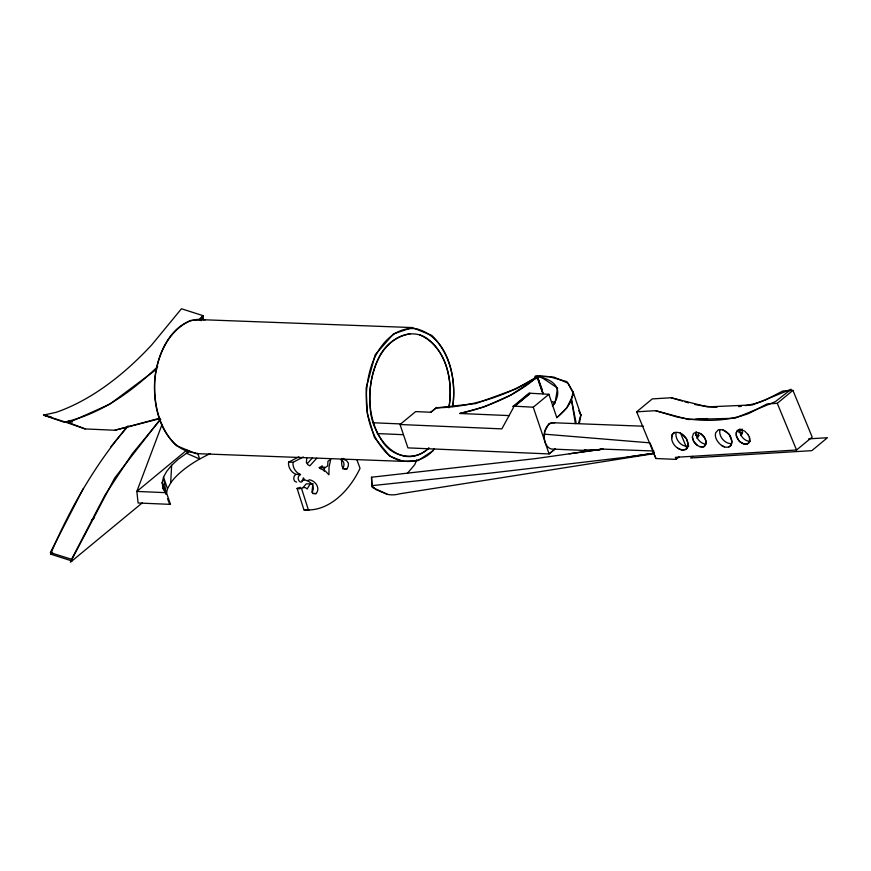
<?xml version="1.0" encoding="UTF-8"?>
<svg xmlns="http://www.w3.org/2000/svg" width="871" height="871" viewBox="0 0 871 871"><rect width="100%" height="100%" fill="white"/><g stroke="black" fill="none" stroke-linecap="round" stroke-linejoin="round"><path stroke-width="1.31" d="M602.013 449.251L587.544 450.579L551.539 449.033A13.359 8.754 -87.5 0 1 545.115 442.25C543.036 435.369 544.462 425.941 551.593 422.685L643.451 426.224M748.298 434.901L744.727 431.101L740.502 429.534L737.563 430.307L736.322 432.778L736.3 436.001L739.446 441.445L744.487 444.275L747.351 444.047L749.637 441.499L749.387 437.198L747.96 434.455M298.873 456.84L288.562 462.142C287.963 467.335 291.208 472.441 296.042 474.368L300.517 474.521C294.213 477.776 302.509 487.684 303.304 477.874C304.404 479.932 307.474 482.088 309.401 479.769C315.454 480.759 320.691 488.196 316.086 493.628L312.983 493.389A3.201 2.123 -88 0 1 312.025 491.919L312.831 483.808L309.782 484.581L307.158 489.023C304.197 485.06 300.713 490.264 297.076 488.391L303.914 509.775L309.205 509.84M303.348 456.992L293.037 462.294C292.438 467.487 295.683 472.594 300.517 474.521M324.23 471.255L324.535 467.106M544.277 438.32L544.571 431.613L548.991 423.546L551.67 423.252M171.641 465.31L166.709 471.32L163.541 477.101L162.224 482.501L166.176 494.173L167.493 488.773L170.662 483.002L171.641 465.31L178.239 459.213L189.443 451.232M452.887 405.908C456.556 377.219 448.5 338.002 417.002 328.89C393.964 325.319 377.197 347.279 371.057 366.887C362.532 394.519 364.622 427.846 384.165 450.438C396.915 465.898 421.695 464.679 433.976 449.392M341.965 458.462C341.301 462.163 340.931 470.536 346.93 468.903L348.28 466.094L348.411 463.165L346.647 460.694L343.468 459.257L343.784 458.396M676.07 432.604C674.785 439.539 681.623 447.531 688.798 446.137M692.369 437.111L693.436 433.508C699.859 429.131 708.972 439.517 704.998 445.8L703.572 446.769C697.965 447.988 692.968 442.348 692.369 437.111L693.752 441.673L697.486 445.473M715.341 435.315L715.592 432.865L718.357 429.784C726.294 428.064 734.982 438.625 730.627 445.832C723.975 451.026 715.396 440.759 715.418 435.674M719.849 429.871C718.662 436.393 724.443 443.491 731.019 443.644M736.322 432.778C735.516 438.636 741.341 445.244 747.351 444.047M696.136 431.613C695.112 437.427 700.023 443.437 705.76 444.21M739.925 428.88C738.858 434.847 744.248 441.499 750.323 441.368M671.628 438.396L672.031 434.727L674.579 432.506C682.45 430.764 691.171 441.357 686.838 448.565C679.086 453.933 667.959 441.183 672.848 433.682L674.579 432.506M448.892 407.77C452.898 383.85 448.13 355.499 428.423 339.505C410.677 325.58 387.247 339.668 378.918 357.491C366.049 384.34 366.005 418.559 383.675 443.306C394.008 457.634 416.545 461.38 428.924 447.705M449.098 406.605C453.203 380.398 446.388 346.32 419.572 334.791M579.4 423.11L580.903 415.119L578.769 410.742M543.09 393.518L537.265 376.316L549.057 376.631L566.869 381.618L573.053 391.928L571.496 399.756L575.372 423.589M306.744 458.168L306.385 462.447L307.888 464.733L309.826 465.833L316.794 458.211M452.648 406.637C456.393 381.465 450.459 353.757 431.809 335.433L412.342 327.572L205.306 319.82L190.597 320.474C168.027 330.806 157.76 355.118 154.755 378.46C153.459 402.761 158.326 428.173 176.443 445.691L195.921 453.595L403.033 461.369L417.949 460.65L433.018 450.732L434.487 448.587M578.529 423.437L580.859 414.879L573.053 391.928M162.071 424.406L136.845 491.429L138.097 502.992L170.444 504.374L166.492 492.703L162.79 487.39L162.224 482.501L164.652 491.418M201.081 320.702L202.987 315.64L181.462 308.759L151.859 344.731A347.224 185.196 -72.3 0 1 56.114 412.331L43.55 415.086L63.572 422.043L67.633 422.228M72.043 560.989L50.529 554.108C69.93 508.446 95.059 464.722 127.242 426.844M407.269 473.486L414.661 464.766L416.73 459.997M626.978 457.133L653.631 453.279L654.045 452.299L653.359 452.278L636.657 411.82L652.292 398.896L671.182 397.753L707.394 406.899L752.479 404.917L791.173 389.228L775.375 401.64L734.808 418.276L688.395 419.484L655.547 410.677L636.657 411.82M312.275 492.387L313.375 488.816L312.722 485.397M303.184 487.422L306.222 483.884L312.831 483.808M83.355 488.424L50.333 552.617L71.585 559.28L104.879 495.305L132.446 453.508L160.743 419.343M400.029 424.515L501.848 428.88L513.487 407.519L513.095 406.354L514.108 406.398L529.862 393.224L548.893 394.291L556.798 417.645L566.858 407.878L573.575 393.834L568.121 383.24L553.902 377.121L539.432 375.934L515.828 388.978L475.697 403.578L436.447 407.846L430.786 412.244L415.663 411.591L400.029 424.515L407.933 447.879L549.068 453.933L555.317 448.761L549.068 453.933L533.259 407.214L514.238 406.158M514.108 406.398L529.862 393.224M736.365 432.354L737.225 430.786L740.502 429.534M307.376 463.492L312.319 458.059M160.101 419.452L114.667 478.048L70.431 562.241L142.474 502.709M199.601 319.755L202.987 315.64L203.422 319.657M110.933 446.627L128.07 425.908M199.448 319.766L202.987 315.64M297.076 488.391L300.332 487.314M320.778 467.477L319.036 467.477L324.709 467.977L327.082 466.268A1.818 1.209 -88 0 0 327.736 465.539L327.91 461.314L330.719 459.344L329.02 467.259L328.911 474.793L325.275 470.961L319.515 468.26L322.118 465.811L323.511 467.629M552.366 405.897L555.045 403.121L557.56 388.052L539.432 375.934L510.896 395.096L483.917 406.975L459.823 413.485L509.437 415.609M157.684 366.539C131.891 391.732 100.677 413.975 65.075 421.967L43.55 415.086L51.389 417.002M537.265 376.316L542.154 389.555M296.042 474.368C292.754 475.729 293.048 481.881 296.641 482.109M50.529 554.108L52.619 552.366M91.379 520.325L94.525 517.722M186.873 450.057L136.845 491.429L166.492 492.703M430.786 412.244L436.643 407.388M513.095 406.354L528.73 393.42L529.731 393.463M514.532 406.409L530.167 393.485M533.259 407.214L548.893 394.291M653.794 453.345L655.928 458.516L676.092 459.376L679.021 456.948M692.619 456.371L690.659 457.983L811.816 450.655L827.45 437.721L808.604 438.864M655.547 410.677L676.571 416.85A213.678 139.001 50.4 0 0 749.321 413.224L767.155 403.926L777.28 403.317L792.915 390.382L812.186 437.068L796.551 450.002L675.395 457.329L676.092 459.376M728.896 447.019L731.324 445.037L731.912 441.477L729.299 434.422L723.137 429.98M156.867 369.064L109.8 404.188L68.689 422.598L85.097 428.924L114.863 430.252L159.611 418.733M542.862 393.736L536.939 376.501L535.948 377.241C506.399 396.272 471.701 406.997 436.556 407.868M536.013 378.787L535.186 376.326L537.57 376.032M697.05 438.309L698.553 436.24L698.488 432.669M740.84 435.576L742.342 433.508L742.07 428.989M428.205 448.848C399.158 473.193 370.436 434.858 370.208 406.811C367.399 378.689 377.883 339.015 410.143 333.767M210.074 453.562L199.644 459.028A80.121 30.79 -18.7 0 0 170.662 483.002M764.956 400.301L782.779 391.003L792.915 390.382M304.24 480.215L301.791 480.476M412.342 327.572L393.561 333.876L375.227 354.66L366.125 388.096L367.312 413.431L374.486 437.558L389.685 456.132L403.033 461.369M114.863 430.252L159.872 418.189M459.823 413.485L469.425 411.21A80.132 30.79 -18.7 0 0 532.301 380.899L537.037 376.522L544.484 378.319A80.132 30.79 -18.7 0 1 553.205 404.884M598.9 449.719L602.471 449.098L653.914 451.004M654.077 453.617L399.669 493.824A56.092 38.487 86.5 0 1 387.639 494.434L375.902 489.589L371.775 485.67L371.623 477.221L535.327 458.625L602.471 449.098M653.294 453.334L627.926 457.014L488.587 473.301L371.775 485.67M569.253 453.813L603.287 449.077M742.658 432.669L740.753 432.822L738.608 431.798M695.483 419.289L707.568 418.559M596.929 449.937L584.517 450.144M653.631 453.279L654.437 453.236L654.045 452.299M288.562 462.142L293.037 462.294M346.93 468.903L342.455 468.75C344.807 465.941 344.709 460.988 340.703 459.681M312.722 493.519L316.086 493.628M303.914 509.775C329.336 512.409 350.207 489.448 360.039 468.315L356.881 459.736M373.071 422.751L401.52 423.97M377.306 433.573L403.099 434.683M551.593 422.685L554.664 422.849M699.631 446.605L703.877 446.867L705.902 443.796L705.869 440.584L704.182 437.188L700.491 433.595M544.288 434.15L649.984 442.86L652.967 450.1M535.186 376.326L536.939 376.501M584.005 450.165L587.544 450.579M695.439 434.912L698.988 435.631M741.765 432.865L739.218 432.179M695.885 435.141L697.987 435.587M724.454 446.877L721.536 445.451M68.363 421.15L72.282 422.108M671.182 397.753L682.309 401.019M684.78 401.749L688.493 402.838M65.075 421.967L85.097 428.924M186.318 453.17L199.644 459.028L197.663 453.192M387.639 494.434L372.244 487.335L371.405 477.156M677.758 448.173L681.655 450.013L685.118 449.741A10.234 6.663 50.4 0 0 688.134 444.21L686.359 438.516L681.601 433.9M307.3 480.389L311.023 483.111M169.181 503.329L170.444 504.374M579.661 412.789L580.859 414.879M653.359 452.278L655.928 458.516M777.28 403.317L796.551 450.002M680.36 432.658L686.37 447.237M163.77 489.84L162.79 487.39L163.585 489.731M537.189 376.316L543.014 393.518M528.73 393.42L529.122 394.596M167.493 488.773L163.541 477.101L166.176 494.173M167.602 498.658L168.789 502.164M308.388 509.927L301.562 488.544M576.156 423.132L571.496 399.756A80.132 30.79 -18.7 0 1 556.798 417.645M552.388 401.673A80.132 30.79 -18.7 0 1 554.969 402.652M749.387 437.198A8.46 5.498 50.4 0 1 748.777 443.067M195.899 452.778A66.773 43.746 -87.5 0 1 154.777 381.356A66.773 43.746 -87.5 0 1 205.306 319.82M763.725 400.758A213.678 139.001 50.4 0 1 745.402 405.646M741.363 406.278A213.678 139.001 50.4 0 1 738.739 406.605M716.942 407.247A213.678 139.001 50.4 0 1 694.84 404.46"/></g></svg>
